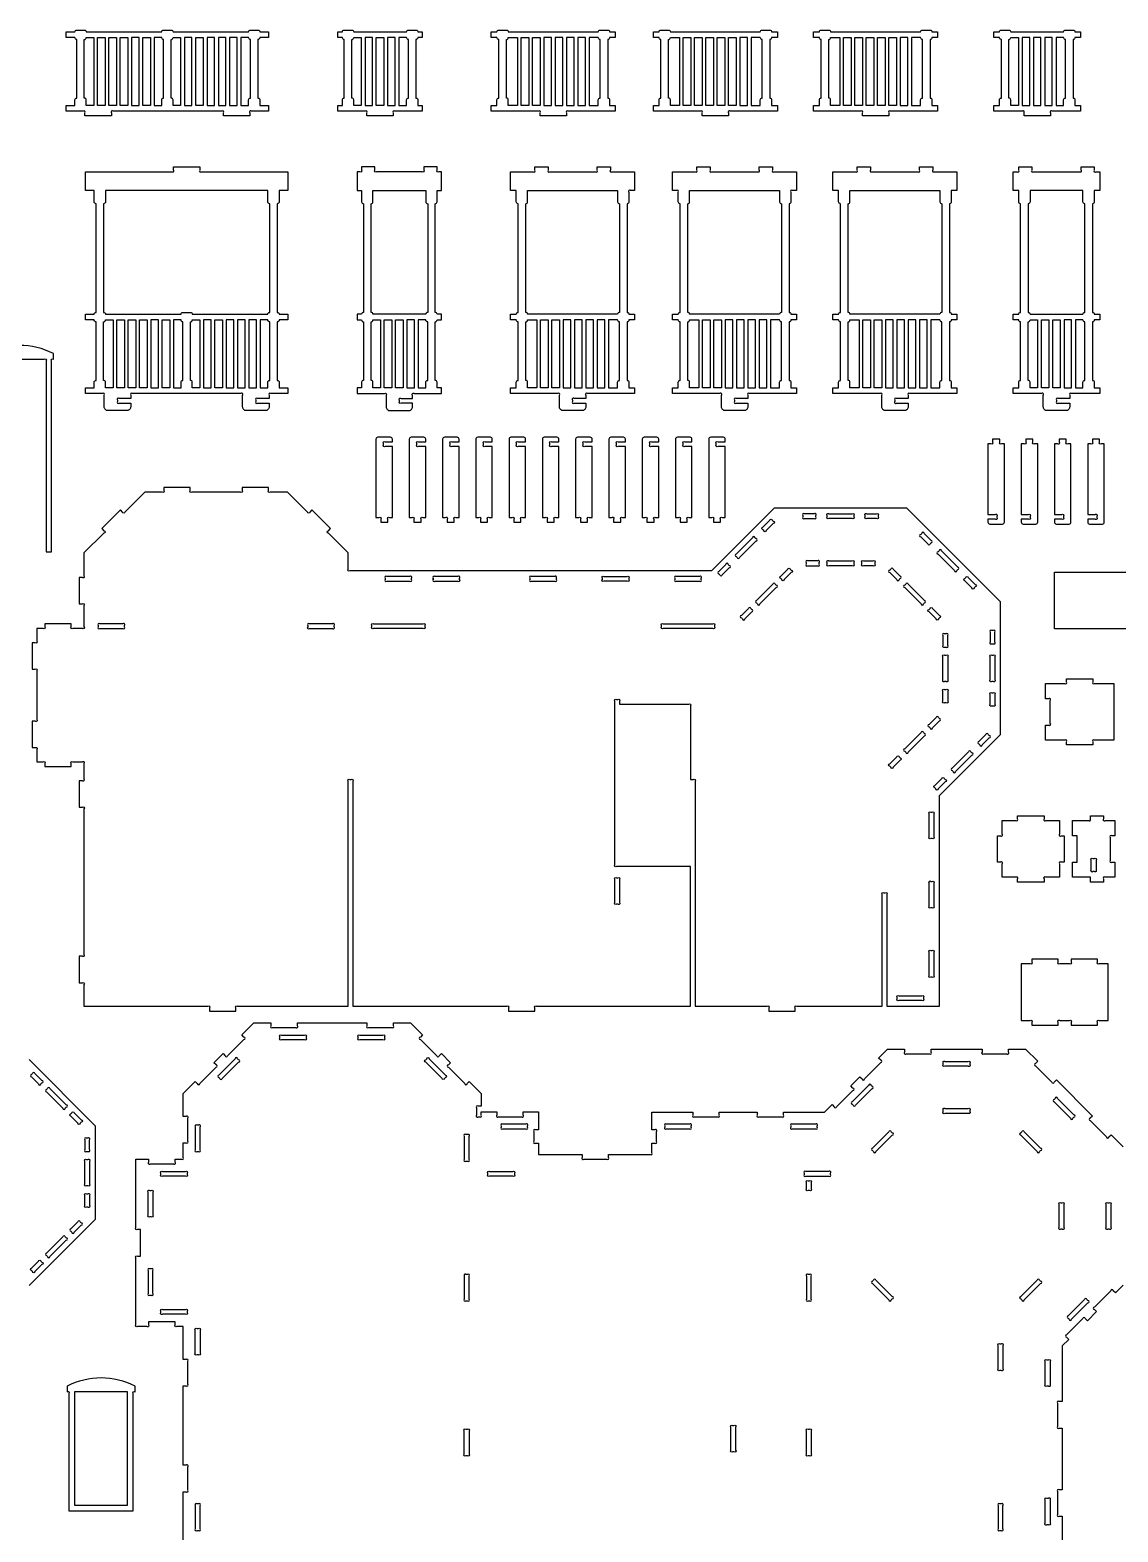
# Model space of a CAD drawing. Extents: x 40 to 213, y -58 to 93.
# Drawn here: x 86.4 to 144.1, y 13.8 to 93.3 of the extents above; entities that cross this region are included whole.
import ezdxf

# ---------------------------------------------------------------- set-up
doc = ezdxf.new("R2010")
doc.units = 0
doc.header["$MEASUREMENT"] = 0
doc.layers.get('0').update_dxf_attribs({"linetype": 'CONTINUOUS'})

msp = doc.modelspace()

# ---------------------------------------------------------------- linework, layer by layer
for points in [[(96.69, 88.776), (96.69, 88.938, 1), (96.602, 89.026), (93.724, 89.026), (90.847, 89.026, 1), (90.758, 88.938), (90.758, 88.776), (89.358, 88.776), (89.358, 88.938, 1), (89.27, 89.026), (88.358, 89.026), (88.358, 89.326), (88.824, 89.326), (88.824, 89.626, -0.414214), (88.924, 89.726), (88.924, 92.826, -0.414214), (88.824, 92.926), (88.358, 92.926), (88.358, 93.226), (88.824, 93.226, -0.414214), (88.924, 93.326), (89.324, 93.326, -0.414214), (89.424, 93.226), (93.424, 93.226, -0.414214), (93.524, 93.326), (93.924, 93.326, -0.414214), (94.024, 93.226), (98.024, 93.226, -0.414214), (98.124, 93.326), (98.524, 93.326, -0.414214), (98.624, 93.226), (99.09, 93.226), (99.09, 92.926), (98.624, 92.926, -0.414214), (98.524, 92.826), (98.524, 89.726, -0.414214), (98.624, 89.626), (98.624, 89.326), (99.09, 89.326), (99.09, 89.026), (98.179, 89.026, 1), (98.09, 88.938), (98.09, 88.776)], [(104.294, 88.776), (104.294, 88.938, 1), (104.205, 89.026), (102.763, 89.026), (102.763, 89.326), (102.994, 89.326), (102.994, 89.626, -0.414214), (103.094, 89.726), (103.094, 92.826, -0.414214), (102.994, 92.926), (102.763, 92.926), (102.763, 93.226), (102.994, 93.226, -0.414214), (103.094, 93.326), (103.494, 93.326, -0.414214), (103.594, 93.226), (106.394, 93.226, -0.414214), (106.494, 93.326), (106.894, 93.326, -0.414214), (106.994, 93.226), (107.224, 93.226), (107.224, 92.926), (106.994, 92.926, -0.414214), (106.894, 92.826), (106.894, 89.726, -0.414214), (106.994, 89.626), (106.994, 89.326), (107.224, 89.326), (107.224, 89.026), (105.782, 89.026, 1), (105.694, 88.938), (105.694, 88.776)], [(113.47, 88.776), (113.47, 88.938, 1), (113.381, 89.026), (110.885, 89.026), (110.885, 89.326), (111.186, 89.326), (111.186, 89.626, -0.414214), (111.286, 89.726), (111.286, 92.826, -0.414214), (111.186, 92.926), (110.885, 92.926), (110.885, 93.226), (111.186, 93.226, -0.414214), (111.286, 93.326), (111.686, 93.326, -0.414214), (111.786, 93.226), (116.553, 93.226, -0.414214), (116.653, 93.326), (117.053, 93.326, -0.414214), (117.153, 93.226), (117.454, 93.226), (117.454, 92.926), (117.153, 92.926, -0.414214), (117.053, 92.826), (117.053, 89.726, -0.414214), (117.153, 89.626), (117.153, 89.326), (117.454, 89.326), (117.454, 89.026), (114.958, 89.026, 1), (114.87, 88.938), (114.87, 88.776)], [(122.053, 88.776), (122.053, 88.938, 1), (121.965, 89.026), (119.469, 89.026), (119.469, 89.326), (119.77, 89.326), (119.77, 89.626, -0.414214), (119.87, 89.726), (119.87, 92.826, -0.414214), (119.77, 92.926), (119.469, 92.926), (119.469, 93.226), (119.77, 93.226, -0.414214), (119.87, 93.326), (120.27, 93.326, -0.414214), (120.37, 93.226), (125.137, 93.226, -0.414214), (125.237, 93.326), (125.637, 93.326, -0.414214), (125.737, 93.226), (126.038, 93.226), (126.038, 92.926), (125.737, 92.926, -0.414214), (125.637, 92.826), (125.637, 89.726, -0.414214), (125.737, 89.626), (125.737, 89.326), (126.038, 89.326), (126.038, 89.026), (123.542, 89.026, 1), (123.453, 88.938), (123.453, 88.776)], [(130.547, 88.776), (130.547, 88.938, 1), (130.458, 89.026), (127.962, 89.026), (127.962, 89.326), (128.263, 89.326), (128.263, 89.626, -0.414214), (128.363, 89.726), (128.363, 92.826, -0.414214), (128.263, 92.926), (127.962, 92.926), (127.962, 93.226), (128.263, 93.226, -0.414214), (128.363, 93.326), (128.763, 93.326, -0.414214), (128.863, 93.226), (133.631, 93.226, -0.414214), (133.731, 93.326), (134.131, 93.326, -0.414214), (134.231, 93.226), (134.531, 93.226), (134.531, 92.926), (134.231, 92.926, -0.414214), (134.131, 92.826), (134.131, 89.726, -0.414214), (134.231, 89.626), (134.231, 89.326), (134.531, 89.326), (134.531, 89.026), (132.035, 89.026, 1), (131.947, 88.938), (131.947, 88.776)], [(139.106, 88.776), (139.106, 88.938, 1), (139.018, 89.026), (137.505, 89.026), (137.505, 89.326), (137.806, 89.326), (137.806, 89.626, -0.414214), (137.906, 89.726), (137.906, 92.826, -0.414214), (137.806, 92.926), (137.505, 92.926), (137.505, 93.226), (137.806, 93.226, -0.414214), (137.906, 93.326), (138.306, 93.326, -0.414214), (138.406, 93.226), (141.206, 93.226, -0.414214), (141.306, 93.326), (141.706, 93.326, -0.414214), (141.806, 93.226), (142.107, 93.226), (142.107, 92.926), (141.806, 92.926, -0.414214), (141.706, 92.826), (141.706, 89.726, -0.414214), (141.806, 89.626), (141.806, 89.326), (142.107, 89.326), (142.107, 89.026), (140.595, 89.026, 1), (140.506, 88.938), (140.506, 88.776)], [(89.424, 89.326), (89.424, 89.626, 0.414214), (89.324, 89.726), (89.324, 92.826, 0.414214), (89.424, 92.926), (89.824, 92.926), (89.824, 89.326)], [(93.524, 89.726), (93.524, 92.826, -0.414214), (93.424, 92.926), (93.024, 92.926), (93.024, 89.326), (93.424, 89.326), (93.424, 89.626, -0.414214)], [(93.924, 89.726), (93.924, 92.826, 0.414214), (94.024, 92.926), (94.424, 92.926), (94.424, 89.326), (94.024, 89.326), (94.024, 89.626, 0.414214)], [(98.024, 89.326), (98.024, 89.626, -0.414214), (98.124, 89.726), (98.124, 92.826, -0.414214), (98.024, 92.926), (97.624, 92.926), (97.624, 89.326)], [(103.494, 89.726), (103.494, 92.826, 0.414214), (103.594, 92.926), (103.994, 92.926), (103.994, 89.326), (103.594, 89.326), (103.594, 89.626, 0.414214)], [(106.494, 89.726), (106.494, 92.826, -0.414214), (106.394, 92.926), (105.994, 92.926), (105.994, 89.326), (106.394, 89.326), (106.394, 89.626, -0.414214)], [(112.27, 89.326), (111.786, 89.326), (111.786, 89.626, 0.414214), (111.686, 89.726), (111.686, 92.826, 0.414214), (111.786, 92.926), (112.27, 92.926)], [(116.07, 89.326), (116.553, 89.326), (116.553, 89.626, -0.414214), (116.653, 89.726), (116.653, 92.826, -0.414214), (116.553, 92.926), (116.07, 92.926)], [(120.853, 89.326), (120.37, 89.326), (120.37, 89.626, 0.414214), (120.27, 89.726), (120.27, 92.826, 0.414214), (120.37, 92.926), (120.853, 92.926)], [(124.653, 89.326), (125.137, 89.326), (125.137, 89.626, -0.414214), (125.237, 89.726), (125.237, 92.826, -0.414214), (125.137, 92.926), (124.653, 92.926)], [(129.347, 89.326), (128.863, 89.326), (128.863, 89.626, 0.414214), (128.763, 89.726), (128.763, 92.826, 0.414214), (128.863, 92.926), (129.347, 92.926)], [(133.147, 89.326), (133.631, 89.326), (133.631, 89.626, -0.414214), (133.731, 89.726), (133.731, 92.826, -0.414214), (133.631, 92.926), (133.147, 92.926)], [(138.306, 89.726), (138.306, 92.826, 0.414214), (138.406, 92.926), (138.806, 92.926), (138.806, 89.326), (138.406, 89.326), (138.406, 89.626, 0.414214)], [(141.306, 89.726), (141.306, 92.826, -0.414214), (141.206, 92.926), (140.806, 92.926), (140.806, 89.326), (141.206, 89.326), (141.206, 89.626, -0.414214)], [(90.38, 73.377), (90.38, 73.989, 1), (90.292, 74.077), (89.38, 74.077), (89.38, 74.377), (89.846, 74.377), (89.846, 74.677, -0.414214), (89.946, 74.777), (89.946, 77.877, -0.414214), (89.846, 77.977), (89.38, 77.977), (89.38, 78.277), (89.846, 78.277, -0.414214), (89.946, 78.377), (89.946, 84.127, -0.414214), (89.846, 84.227), (89.846, 84.827), (89.38, 84.827), (89.38, 85.827), (93.958, 85.827, 1), (94.046, 85.915), (94.046, 86.077), (95.446, 86.077), (95.446, 85.915, 1), (95.534, 85.827), (100.112, 85.827), (100.112, 84.827), (99.646, 84.827), (99.646, 84.227, -0.414214), (99.546, 84.127), (99.546, 78.377, -0.414214), (99.646, 78.277), (100.112, 78.277), (100.112, 77.977), (99.646, 77.977, -0.414214), (99.546, 77.877), (99.546, 74.777, -0.414214), (99.646, 74.677), (99.646, 74.377), (100.112, 74.377), (100.112, 74.077), (99.2, 74.077, 1), (99.112, 73.989), (99.112, 73.827), (98.5, 73.827, 1), (98.412, 73.739), (98.412, 73.665, 1), (98.5, 73.577), (99.112, 73.577), (99.112, 73.377, -0.414214), (98.912, 73.177), (97.912, 73.177, -0.414214), (97.712, 73.377), (97.712, 73.989, 1), (97.624, 74.077), (94.746, 74.077), (91.868, 74.077, 1), (91.78, 73.989), (91.78, 73.827), (91.168, 73.827, 1), (91.08, 73.739), (91.08, 73.665, 1), (91.168, 73.577), (91.78, 73.577), (91.78, 73.377, -0.414214), (91.58, 73.177), (90.58, 73.177, -0.414214)], [(103.785, 74.077), (105.227, 74.077, -1), (105.316, 73.988), (105.315, 73.952), (105.315, 73.377, 0.414214), (105.515, 73.177), (106.515, 73.177, 0.414214), (106.715, 73.377), (106.715, 73.577), (106.104, 73.577, -1), (106.015, 73.665), (106.015, 73.739, -1), (106.104, 73.827), (106.715, 73.827), (106.715, 73.989, -1), (106.804, 74.077), (108.246, 74.077), (108.246, 74.377), (108.015, 74.377), (108.015, 74.677, 0.414214), (107.915, 74.777), (107.915, 77.877, 0.414214), (108.015, 77.977), (108.246, 77.977), (108.246, 78.277), (108.015, 78.277, 0.414214), (107.915, 78.377), (107.915, 84.127, 0.414214), (108.015, 84.227), (108.015, 84.827), (108.246, 84.827), (108.246, 85.827), (108.104, 85.827, -1), (108.015, 85.915), (108.015, 86.077), (107.315, 86.077), (107.315, 85.915, -1), (107.227, 85.827), (104.804, 85.827, -1), (104.715, 85.915), (104.715, 86.077), (104.015, 86.077), (104.015, 85.915, -1), (103.927, 85.827), (103.785, 85.827), (103.785, 84.827), (104.015, 84.827), (104.015, 84.227, 0.414214), (104.115, 84.127), (104.115, 78.377, 0.414214), (104.015, 78.277), (103.785, 78.277), (103.785, 77.977), (104.015, 77.977, 0.414214), (104.115, 77.877), (104.115, 74.777, 0.414214), (104.015, 74.677), (104.015, 74.377), (103.785, 74.377)], [(112.208, 78.277, -0.414214), (112.308, 78.377), (112.308, 84.127, -0.414214), (112.208, 84.227), (112.208, 84.827), (111.907, 84.827), (111.907, 85.827), (113.103, 85.827, 1), (113.191, 85.915), (113.191, 86.077), (113.891, 86.077), (113.891, 85.915, 1), (113.98, 85.827), (116.403, 85.827, 1), (116.491, 85.915), (116.491, 86.077), (117.191, 86.077), (117.191, 85.915, 1), (117.28, 85.827), (118.476, 85.827), (118.476, 84.827), (118.263, 84.827, 1), (118.175, 84.739), (118.175, 84.227, -0.414214), (118.075, 84.127), (118.075, 78.377, -0.414214), (118.175, 78.277), (118.476, 78.277), (118.476, 77.977), (118.175, 77.977, -0.414214), (118.075, 77.877), (118.075, 74.777, -0.414214), (118.175, 74.677), (118.175, 74.377), (118.476, 74.377), (118.476, 74.077), (115.98, 74.077, 1), (115.891, 73.989), (115.891, 73.827), (115.28, 73.827, 1), (115.191, 73.739), (115.191, 73.665, 1), (115.28, 73.577), (115.891, 73.577), (115.891, 73.377, -0.414214), (115.691, 73.177), (114.691, 73.177, -0.414214), (114.491, 73.377), (114.491, 73.989, 1), (114.403, 74.077), (111.907, 74.077), (111.907, 74.377), (112.208, 74.377), (112.208, 74.677, -0.414214), (112.308, 74.777), (112.308, 77.877, -0.414214), (112.208, 77.977), (111.907, 77.977), (111.907, 78.277)], [(120.791, 78.277, -0.414214), (120.891, 78.377), (120.891, 84.127, -0.414214), (120.791, 84.227), (120.791, 84.739, 1), (120.703, 84.827), (120.491, 84.827), (120.491, 85.827), (121.687, 85.827, 1), (121.775, 85.915), (121.775, 86.077), (122.475, 86.077), (122.475, 85.915, 1), (122.563, 85.827), (124.987, 85.827, 1), (125.075, 85.915), (125.075, 86.077), (125.775, 86.077), (125.775, 85.915, 1), (125.863, 85.827), (127.06, 85.827), (127.06, 84.827), (126.847, 84.827, 1), (126.759, 84.739), (126.759, 84.227, -0.414214), (126.659, 84.127), (126.659, 78.377, -0.414214), (126.759, 78.277), (127.06, 78.277), (127.06, 77.977), (126.759, 77.977, -0.414214), (126.659, 77.877), (126.659, 74.777, -0.414214), (126.759, 74.677), (126.759, 74.377), (127.06, 74.377), (127.06, 74.077), (124.563, 74.077, 1), (124.475, 73.989), (124.475, 73.827), (123.863, 73.827, 1), (123.775, 73.739), (123.775, 73.665, 1), (123.863, 73.577), (124.475, 73.577), (124.475, 73.377, -0.414214), (124.275, 73.177), (123.275, 73.177, -0.414214), (123.075, 73.377), (123.075, 73.989, 1), (122.987, 74.077), (120.491, 74.077), (120.491, 74.377), (120.791, 74.377), (120.791, 74.677, -0.414214), (120.891, 74.777), (120.891, 77.877, -0.414214), (120.791, 77.977), (120.491, 77.977), (120.491, 78.277)], [(129.285, 78.277, -0.414214), (129.385, 78.377), (129.385, 84.127, -0.414214), (129.285, 84.227), (129.285, 84.827), (128.984, 84.827), (128.984, 85.827), (130.18, 85.827, 1), (130.269, 85.915), (130.269, 86.077), (130.969, 86.077), (130.969, 85.915, 1), (131.057, 85.827), (133.48, 85.827, 1), (133.569, 85.915), (133.569, 86.077), (134.269, 86.077), (134.269, 85.915, 1), (134.357, 85.827), (135.553, 85.827), (135.553, 84.827), (135.252, 84.827), (135.252, 84.227, -0.414214), (135.152, 84.127), (135.152, 78.377, -0.414214), (135.252, 78.277), (135.553, 78.277), (135.553, 77.977), (135.252, 77.977, -0.414214), (135.152, 77.877), (135.152, 74.777, -0.414214), (135.252, 74.677), (135.252, 74.377), (135.553, 74.377), (135.553, 74.077), (133.057, 74.077, 1), (132.969, 73.989), (132.969, 73.827), (132.357, 73.827, 1), (132.269, 73.739), (132.269, 73.665, 1), (132.357, 73.577), (132.969, 73.577), (132.969, 73.377, -0.414214), (132.769, 73.177), (131.769, 73.177, -0.414214), (131.569, 73.377), (131.569, 73.989, 1), (131.48, 74.077), (128.984, 74.077), (128.984, 74.377), (129.285, 74.377), (129.285, 74.677, -0.414214), (129.385, 74.777), (129.385, 77.877, -0.414214), (129.285, 77.977), (128.984, 77.977), (128.984, 78.277)], [(138.527, 74.377), (138.828, 74.377), (138.828, 74.677, -0.414214), (138.928, 74.777), (138.928, 77.877, -0.414214), (138.828, 77.977), (138.527, 77.977), (138.527, 78.277), (138.828, 78.277, -0.414214), (138.928, 78.377), (138.928, 84.127, -0.414214), (138.828, 84.227), (138.828, 84.827), (138.527, 84.827), (138.527, 85.827), (138.74, 85.827, 1), (138.828, 85.915), (138.828, 86.077), (139.528, 86.077), (139.528, 85.915, 1), (139.616, 85.827), (142.04, 85.827, 1), (142.128, 85.915), (142.128, 86.077), (142.828, 86.077), (142.828, 85.915, 1), (142.916, 85.827), (143.129, 85.827), (143.129, 84.827), (142.828, 84.827), (142.828, 84.227, -0.414214), (142.728, 84.127), (142.728, 78.377, -0.414214), (142.828, 78.277), (143.129, 78.277), (143.129, 77.977), (142.828, 77.977, -0.414214), (142.728, 77.877), (142.728, 74.777, -0.414214), (142.828, 74.677), (142.828, 74.377), (143.129, 74.377), (143.129, 74.077), (141.616, 74.077, 1), (141.528, 73.989), (141.528, 73.827), (140.916, 73.827, 1), (140.828, 73.739), (140.828, 73.665, 1), (140.916, 73.577), (141.528, 73.577), (141.528, 73.377, -0.414214), (141.328, 73.177), (140.328, 73.177, -0.414214), (140.128, 73.377), (140.128, 73.989, 1), (140.04, 74.077), (138.527, 74.077)], [(99.146, 78.377), (99.146, 84.127, -0.414214), (99.046, 84.227), (99.046, 84.827), (90.446, 84.827), (90.446, 84.227, -0.414214), (90.346, 84.127), (90.346, 78.377, -0.414214), (90.446, 78.277), (94.446, 78.277, -0.414214), (94.546, 78.377), (94.946, 78.377, -0.414214), (95.046, 78.277), (99.046, 78.277, -0.414214)], [(107.415, 78.277), (104.615, 78.277, 0.414214), (104.515, 78.377), (104.515, 84.127, 0.414214), (104.615, 84.227), (104.615, 84.827), (107.415, 84.827), (107.415, 84.227, 0.414214), (107.515, 84.127), (107.515, 78.377, 0.414214)], [(117.575, 78.277), (112.808, 78.277, 0.414214), (112.708, 78.377), (112.708, 84.127, 0.414214), (112.808, 84.227), (112.808, 84.827), (117.575, 84.827), (117.575, 84.227, 0.414214), (117.675, 84.127), (117.675, 78.377, 0.414214)], [(126.159, 78.277), (121.391, 78.277, 0.414214), (121.291, 78.377), (121.291, 84.127, 0.414214), (121.391, 84.227), (121.391, 84.827), (126.159, 84.827), (126.159, 84.227, 0.414214), (126.259, 84.127), (126.259, 78.377, 0.414214)], [(134.652, 78.277), (129.885, 78.277, 0.414214), (129.785, 78.377), (129.785, 84.127, 0.414214), (129.885, 84.227), (129.885, 84.827), (134.652, 84.827), (134.652, 84.227, 0.414214), (134.752, 84.127), (134.752, 78.377, 0.414214)], [(142.228, 78.277, -0.414214), (142.328, 78.377), (142.328, 84.127, -0.414214), (142.228, 84.227), (142.228, 84.827), (139.428, 84.827), (139.428, 84.227, -0.414214), (139.328, 84.127), (139.328, 78.377, -0.414214), (139.428, 78.277)], [(90.446, 74.377), (90.446, 74.677, 0.414214), (90.346, 74.777), (90.346, 77.877, 0.414214), (90.446, 77.977), (90.846, 77.977), (90.846, 74.377)], [(94.546, 74.777), (94.546, 77.877, -0.414214), (94.446, 77.977), (94.046, 77.977), (94.046, 74.377), (94.446, 74.377), (94.446, 74.677, -0.414214)], [(94.946, 74.777), (94.946, 77.877, 0.414214), (95.046, 77.977), (95.446, 77.977), (95.446, 74.377), (95.046, 74.377), (95.046, 74.677, 0.414214)], [(99.046, 74.377), (99.046, 74.677, -0.414214), (99.146, 74.777), (99.146, 77.877, -0.414214), (99.046, 77.977), (98.646, 77.977), (98.646, 74.377)], [(104.515, 74.777), (104.515, 77.877, 0.414214), (104.615, 77.977), (105.015, 77.977), (105.015, 74.377), (104.615, 74.377), (104.615, 74.677, 0.414214)], [(107.515, 74.777), (107.515, 77.877, -0.414214), (107.415, 77.977), (107.015, 77.977), (107.015, 74.377), (107.415, 74.377), (107.415, 74.677, -0.414214)], [(113.291, 74.377), (112.808, 74.377), (112.808, 74.677, 0.414214), (112.708, 74.777), (112.708, 77.877, 0.414214), (112.808, 77.977), (113.291, 77.977)], [(117.091, 74.377), (117.575, 74.377), (117.575, 74.677, -0.414214), (117.675, 74.777), (117.675, 77.877, -0.414214), (117.575, 77.977), (117.091, 77.977)], [(121.875, 74.377), (121.391, 74.377), (121.391, 74.677, 0.414214), (121.291, 74.777), (121.291, 77.877, 0.414214), (121.391, 77.977), (121.875, 77.977)], [(125.675, 74.377), (126.159, 74.377), (126.159, 74.677, -0.414214), (126.259, 74.777), (126.259, 77.877, -0.414214), (126.159, 77.977), (125.675, 77.977)], [(130.369, 74.377), (129.885, 74.377), (129.885, 74.677, 0.414214), (129.785, 74.777), (129.785, 77.877, 0.414214), (129.885, 77.977), (130.369, 77.977)], [(134.169, 74.377), (134.652, 74.377), (134.652, 74.677, -0.414214), (134.752, 74.777), (134.752, 77.877, -0.414214), (134.652, 77.977), (134.169, 77.977)], [(139.328, 74.777), (139.328, 77.877, 0.414214), (139.428, 77.977), (139.828, 77.977), (139.828, 74.377), (139.428, 74.377), (139.428, 74.677, 0.414214)], [(142.328, 74.777), (142.328, 77.877, -0.414214), (142.228, 77.977), (141.828, 77.977), (141.828, 74.377), (142.228, 74.377), (142.228, 74.677, -0.414214)], [(84.494, 65.696), (84.494, 75.808, -1), (84.582, 75.896), (87.205, 75.896, -1), (87.294, 75.808), (87.294, 65.696), (87.594, 65.696), (87.594, 75.808, -1), (87.682, 75.896), (87.694, 75.896), (87.694, 76.196, 0.238913), (84.094, 76.196), (84.094, 75.896), (84.105, 75.896, -1), (84.194, 75.808), (84.194, 65.696)], [(105.399, 67.271), (105.399, 67.432, -1), (105.487, 67.521), (105.649, 67.521), (105.649, 71.271), (105.264, 71.271, -1), (105.175, 71.359), (105.175, 71.432, -1), (105.264, 71.521), (105.649, 71.521), (105.649, 71.671, 0.414214), (105.549, 71.771), (104.875, 71.771, 0.414214), (104.775, 71.671), (104.775, 67.521), (104.937, 67.521, -1), (105.025, 67.432), (105.025, 67.271)], [(107.162, 67.271), (107.162, 67.432, -1), (107.25, 67.521), (107.412, 67.521), (107.412, 71.271), (107.027, 71.271, -1), (106.938, 71.359), (106.938, 71.432, -1), (107.027, 71.521), (107.412, 71.521), (107.412, 71.671, 0.414214), (107.312, 71.771), (106.638, 71.771, 0.414214), (106.538, 71.671), (106.538, 67.521), (106.7, 67.521, -1), (106.788, 67.432), (106.788, 67.271)], [(108.925, 67.271), (108.925, 67.432, -1), (109.013, 67.521), (109.175, 67.521), (109.175, 71.271), (108.79, 71.271, -1), (108.702, 71.359), (108.702, 71.432, -1), (108.79, 71.521), (109.175, 71.521), (109.175, 71.671, 0.414214), (109.075, 71.771), (108.402, 71.771, 0.414214), (108.302, 71.671), (108.302, 67.521), (108.463, 67.521, -1), (108.552, 67.432), (108.552, 67.271)], [(110.688, 67.271), (110.688, 67.432, -1), (110.776, 67.521), (110.938, 67.521), (110.938, 71.271), (110.553, 71.271, -1), (110.465, 71.359), (110.465, 71.432, -1), (110.553, 71.521), (110.938, 71.521), (110.938, 71.671, 0.414214), (110.838, 71.771), (110.165, 71.771, 0.414214), (110.065, 71.671), (110.065, 67.521), (110.226, 67.521, -1), (110.315, 67.432), (110.315, 67.271)], [(112.451, 67.271), (112.451, 67.432, -1), (112.54, 67.521), (112.701, 67.521), (112.701, 71.271), (112.316, 71.271, -1), (112.228, 71.359), (112.228, 71.432, -1), (112.316, 71.521), (112.701, 71.521), (112.701, 71.671, 0.414214), (112.601, 71.771), (111.928, 71.771, 0.414214), (111.828, 71.671), (111.828, 67.521), (111.989, 67.521, -1), (112.078, 67.432), (112.078, 67.271)], [(114.214, 67.271), (114.214, 67.432, -1), (114.303, 67.521), (114.464, 67.521), (114.464, 71.271), (114.079, 71.271, -1), (113.991, 71.359), (113.991, 71.432, -1), (114.079, 71.521), (114.464, 71.521), (114.464, 71.671, 0.414214), (114.364, 71.771), (113.691, 71.771, 0.414214), (113.591, 71.671), (113.591, 67.521), (113.752, 67.521, -1), (113.841, 67.432), (113.841, 67.271)], [(115.977, 67.271), (115.977, 67.432, -1), (116.066, 67.521), (116.227, 67.521), (116.227, 71.271), (115.842, 71.271, -1), (115.754, 71.359), (115.754, 71.432, -1), (115.842, 71.521), (116.227, 71.521), (116.227, 71.671, 0.414214), (116.127, 71.771), (115.454, 71.771, 0.414214), (115.354, 71.671), (115.354, 67.521), (115.516, 67.521, -1), (115.604, 67.432), (115.604, 67.271)], [(117.74, 67.271), (117.74, 67.432, -1), (117.829, 67.521), (117.99, 67.521), (117.99, 71.271), (117.605, 71.271, -1), (117.517, 71.359), (117.517, 71.432, -1), (117.605, 71.521), (117.99, 71.521), (117.99, 71.671, 0.414214), (117.89, 71.771), (117.217, 71.771, 0.414214), (117.117, 71.671), (117.117, 67.521), (117.279, 67.521, -1), (117.367, 67.432), (117.367, 67.271)], [(119.504, 67.271), (119.504, 67.432, -1), (119.592, 67.521), (119.754, 67.521), (119.754, 71.271), (119.368, 71.271, -1), (119.28, 71.359), (119.28, 71.432, -1), (119.368, 71.521), (119.754, 71.521), (119.754, 71.671, 0.414214), (119.654, 71.771), (118.98, 71.771, 0.414214), (118.88, 71.671), (118.88, 67.521), (119.042, 67.521, -1), (119.13, 67.432), (119.13, 67.271)], [(121.267, 67.271), (121.267, 67.432, -1), (121.355, 67.521), (121.517, 67.521), (121.517, 71.271), (121.132, 71.271, -1), (121.043, 71.359), (121.043, 71.432, -1), (121.132, 71.521), (121.517, 71.521), (121.517, 71.671, 0.414214), (121.417, 71.771), (120.743, 71.771, 0.414214), (120.643, 71.671), (120.643, 67.521), (120.805, 67.521, -1), (120.893, 67.432), (120.893, 67.271)], [(123.03, 67.271), (123.03, 67.432, -1), (123.118, 67.521), (123.28, 67.521), (123.28, 71.271), (122.895, 71.271, -1), (122.806, 71.359), (122.806, 71.432, -1), (122.895, 71.521), (123.28, 71.521), (123.28, 71.671, 0.414214), (123.18, 71.771), (122.506, 71.771, 0.414214), (122.406, 71.671), (122.406, 67.521), (122.568, 67.521, -1), (122.656, 67.432), (122.656, 67.271)], [(137.445, 71.673), (137.445, 71.511, -1), (137.356, 71.423), (137.195, 71.423), (137.195, 67.673), (137.58, 67.673, -1), (137.668, 67.584), (137.668, 67.511, -1), (137.58, 67.423), (137.195, 67.423), (137.195, 67.273, 0.414214), (137.295, 67.173), (137.968, 67.173, 0.414214), (138.068, 67.273), (138.068, 71.423), (137.907, 71.423, -1), (137.818, 71.511), (137.818, 71.673)], [(139.208, 71.673), (139.208, 71.511, -1), (139.119, 71.423), (138.958, 71.423), (138.958, 67.673), (139.343, 67.673, -1), (139.431, 67.584), (139.431, 67.511, -1), (139.343, 67.423), (138.958, 67.423), (138.958, 67.273, 0.414214), (139.058, 67.173), (139.731, 67.173, 0.414214), (139.831, 67.273), (139.831, 71.423), (139.67, 71.423, -1), (139.581, 71.511), (139.581, 71.673)], [(140.971, 71.673), (140.971, 71.511, -1), (140.883, 71.423), (140.721, 71.423), (140.721, 67.673), (141.106, 67.673, -1), (141.194, 67.584), (141.194, 67.511, -1), (141.106, 67.423), (140.721, 67.423), (140.721, 67.273, 0.414214), (140.821, 67.173), (141.494, 67.173, 0.414214), (141.594, 67.273), (141.594, 71.423), (141.433, 71.423, -1), (141.344, 71.511), (141.344, 71.673)], [(142.734, 71.673), (142.734, 71.511, -1), (142.646, 71.423), (142.484, 71.423), (142.484, 67.673), (142.869, 67.673, -1), (142.957, 67.584), (142.957, 67.511, -1), (142.869, 67.423), (142.484, 67.423), (142.484, 67.273, 0.414214), (142.584, 67.173), (143.257, 67.173, 0.414214), (143.357, 67.273), (143.357, 71.423), (143.196, 71.423, -1), (143.107, 71.511), (143.107, 71.673)], [(137.863, 56.026), (137.863, 63.051), (132.895, 68.018), (125.871, 68.018), (122.544, 64.691), (103.396, 64.691, -1), (103.307, 64.78), (103.307, 65.641), (102.254, 66.694, -1), (102.254, 66.82), (102.368, 66.934), (101.378, 67.924), (101.264, 67.81, -1), (101.139, 67.81), (100.085, 68.863), (99.174, 68.863, -1), (99.085, 68.951), (99.085, 69.113), (97.685, 69.113), (97.685, 68.951, -1), (97.597, 68.863), (95.017, 68.863, -1), (94.929, 68.951), (94.929, 69.113), (93.529, 69.113), (93.529, 68.951, -1), (93.44, 68.863), (92.529, 68.863), (91.476, 67.81, -1), (91.35, 67.81), (91.236, 67.924), (90.246, 66.934), (90.36, 66.82, -1), (90.36, 66.694), (89.307, 65.641), (89.307, 64.43, -1), (89.219, 64.341), (89.057, 64.341), (89.057, 62.941), (89.219, 62.941, -1), (89.307, 62.853), (89.307, 61.73, -1), (89.219, 61.641), (88.721, 61.641, -1), (88.632, 61.73), (88.632, 61.891), (87.232, 61.891), (87.232, 61.73, -1), (87.144, 61.641), (86.807, 61.641), (86.807, 60.98, -1), (86.719, 60.891), (86.557, 60.891), (86.557, 59.491), (86.719, 59.491, -1), (86.807, 59.403), (86.807, 56.823, -1), (86.719, 56.735), (86.557, 56.735), (86.557, 55.335), (86.719, 55.335, -1), (86.807, 55.246), (86.807, 54.585), (87.144, 54.585, -1), (87.232, 54.496), (87.232, 54.335), (88.632, 54.335), (88.632, 54.496, -1), (88.721, 54.585), (89.219, 54.585, -1), (89.307, 54.496), (89.307, 53.673, -1), (89.219, 53.585), (89.057, 53.585), (89.057, 52.185), (89.219, 52.185, -1), (89.307, 52.096), (89.307, 44.38, -1), (89.219, 44.291), (89.057, 44.291), (89.057, 42.891), (89.219, 42.891, -1), (89.307, 42.803), (89.307, 41.641), (95.869, 41.641, -1), (95.957, 41.553), (95.957, 41.391), (97.357, 41.391), (97.357, 41.553, -1), (97.446, 41.641), (103.307, 41.641), (103.307, 53.553, -1), (103.396, 53.641), (103.469, 53.641, -1), (103.557, 53.553), (103.557, 41.641), (111.706, 41.641, -1), (111.795, 41.553), (111.795, 41.391), (113.195, 41.391), (113.195, 41.553, -1), (113.283, 41.641), (121.432, 41.641), (121.432, 49.041), (117.521, 49.041, -1), (117.432, 49.13), (117.432, 57.803, -1), (117.521, 57.891), (117.594, 57.891, -1), (117.682, 57.803), (117.682, 57.641), (121.344, 57.641, -1), (121.432, 57.553), (121.432, 53.641), (121.594, 53.641, -1), (121.682, 53.553), (121.682, 41.641), (125.495, 41.641, -1), (125.584, 41.553), (125.584, 41.391), (126.984, 41.391), (126.984, 41.553, -1), (127.072, 41.641), (131.585, 41.641), (131.585, 47.553, -1), (131.674, 47.641), (131.747, 47.641, -1), (131.835, 47.553), (131.835, 41.641), (134.635, 41.641), (134.635, 52.799)], [(127.994, 67.718), (127.472, 67.718, 1), (127.383, 67.63), (127.383, 67.557, 1), (127.472, 67.468), (127.994, 67.468, 1), (128.083, 67.557), (128.083, 67.63, 1)], [(130.083, 67.63), (130.083, 67.557, -1), (129.994, 67.468), (128.772, 67.468, -1), (128.683, 67.557), (128.683, 67.63, -1), (128.772, 67.718), (129.994, 67.718, -1)], [(131.383, 67.63), (131.383, 67.557, -1), (131.294, 67.468), (130.772, 67.468, -1), (130.683, 67.557), (130.683, 67.63, -1), (130.772, 67.718), (131.294, 67.718, -1)], [(125.772, 67.37), (125.823, 67.318, -1), (125.823, 67.193), (125.453, 66.823, -1), (125.328, 66.823), (125.277, 66.875, -1), (125.277, 67), (125.646, 67.37, -1)], [(124.727, 66.45), (123.862, 65.586, 1), (123.862, 65.46), (123.914, 65.409, 1), (124.039, 65.409), (124.904, 66.274, 1), (124.904, 66.399), (124.852, 66.45, 1)], [(133.638, 66.497), (134.008, 66.127, 1), (134.133, 66.127), (134.185, 66.179, 1), (134.185, 66.304), (133.815, 66.674, 1), (133.69, 66.674), (133.638, 66.622, 1)], [(128.17, 65.218), (127.647, 65.218, 1), (127.559, 65.13), (127.559, 65.057, 1), (127.647, 64.968), (128.17, 64.968, 1), (128.259, 65.057), (128.259, 65.13, 1)], [(130.083, 65.13), (130.083, 65.057, -1), (129.994, 64.968), (128.772, 64.968, -1), (128.683, 65.057), (128.683, 65.13, -1), (128.772, 65.218), (129.994, 65.218, -1)], [(131.119, 64.968), (130.596, 64.968, -1), (130.508, 65.057), (130.508, 65.13, -1), (130.596, 65.218), (131.119, 65.218, -1), (131.208, 65.13), (131.208, 65.057, -1)], [(134.609, 65.755), (134.558, 65.703, 1), (134.558, 65.578), (135.422, 64.713, 1), (135.548, 64.713), (135.599, 64.765, 1), (135.599, 64.89), (134.734, 65.755, 1)], [(105.346, 64.141), (106.569, 64.141, 1), (106.657, 64.23), (106.657, 64.303, 1), (106.569, 64.391), (105.346, 64.391, 1), (105.257, 64.303), (105.257, 64.23, 1)], [(107.897, 64.141), (109.12, 64.141, 1), (109.208, 64.23), (109.208, 64.303, 1), (109.12, 64.391), (107.897, 64.391, 1), (107.808, 64.303), (107.808, 64.23, 1)], [(113.019, 64.141), (114.242, 64.141, 1), (114.33, 64.23), (114.33, 64.303, 1), (114.242, 64.391), (113.019, 64.391, 1), (112.93, 64.303), (112.93, 64.23, 1)], [(116.855, 64.391), (118.078, 64.391, -1), (118.167, 64.303), (118.167, 64.23, -1), (118.078, 64.141), (116.855, 64.141, -1), (116.767, 64.23), (116.767, 64.303, -1)], [(121.915, 64.391), (120.692, 64.391, 1), (120.603, 64.303), (120.603, 64.23, 1), (120.692, 64.141), (121.915, 64.141, 1), (122.003, 64.23), (122.003, 64.303, 1)], [(123.313, 65.036), (122.943, 64.666, 1), (122.943, 64.541), (122.995, 64.49, 1), (123.12, 64.49), (123.49, 64.859, 1), (123.49, 64.985), (123.438, 65.036, 1)], [(126.771, 64.605), (126.402, 64.236, -1), (126.276, 64.236), (126.225, 64.287, -1), (126.225, 64.412), (126.595, 64.782, -1), (126.72, 64.782), (126.771, 64.73, -1)], [(132.046, 64.782), (131.995, 64.73, 1), (131.995, 64.605), (132.365, 64.236, 1), (132.49, 64.236), (132.541, 64.287, 1), (132.541, 64.412), (132.172, 64.782, 1)], [(125.799, 63.987), (124.935, 63.122, 1), (124.935, 62.997), (124.986, 62.945, 1), (125.111, 62.945), (125.976, 63.81, 1), (125.976, 63.935), (125.925, 63.987, 1)], [(133.831, 63.122), (132.967, 63.987, 1), (132.841, 63.987), (132.79, 63.935, 1), (132.79, 63.81), (133.655, 62.945, 1), (133.78, 62.945), (133.831, 62.997, 1)], [(136.149, 64.34), (136.518, 63.971, -1), (136.518, 63.846), (136.467, 63.794, -1), (136.342, 63.794), (135.972, 64.164, -1), (135.972, 64.289), (136.023, 64.34, -1)], [(124.509, 62.697), (124.139, 62.327, 1), (124.139, 62.202), (124.191, 62.15, 1), (124.316, 62.15), (124.686, 62.52, 1), (124.686, 62.645), (124.634, 62.697, 1)], [(134.257, 62.697), (134.627, 62.327, -1), (134.627, 62.202), (134.575, 62.15, -1), (134.45, 62.15), (134.08, 62.52, -1), (134.08, 62.645), (134.132, 62.697, -1)], [(90.146, 61.641), (91.369, 61.641, 1), (91.457, 61.73), (91.457, 61.803, 1), (91.369, 61.891), (90.146, 61.891, 1), (90.057, 61.803), (90.057, 61.73, 1)], [(101.246, 61.641), (102.469, 61.641, 1), (102.557, 61.73), (102.557, 61.803, 1), (102.469, 61.891), (101.246, 61.891, 1), (101.157, 61.803), (101.157, 61.73, 1)], [(104.646, 61.891), (107.269, 61.891, -1), (107.357, 61.803), (107.357, 61.73, -1), (107.269, 61.641), (104.646, 61.641, -1), (104.557, 61.73), (104.557, 61.803, -1)], [(119.992, 61.891), (122.615, 61.891, -1), (122.703, 61.803), (122.703, 61.73, -1), (122.615, 61.641), (119.992, 61.641, -1), (119.903, 61.73), (119.903, 61.803, -1)], [(134.901, 60.663), (134.974, 60.663, 1), (135.063, 60.752), (135.063, 61.274, 1), (134.974, 61.363), (134.901, 61.363, 1), (134.813, 61.274), (134.813, 60.752, 1)], [(137.313, 61.45), (137.313, 60.927, 1), (137.401, 60.839), (137.474, 60.839, 1), (137.563, 60.927), (137.563, 61.45, 1), (137.474, 61.539), (137.401, 61.539, 1)], [(135.063, 60.15), (135.063, 58.927, -1), (134.974, 58.839), (134.901, 58.839, -1), (134.813, 58.927), (134.813, 60.15, -1), (134.901, 60.239), (134.974, 60.239, -1)], [(137.563, 60.15), (137.563, 58.927, -1), (137.474, 58.839), (137.401, 58.839, -1), (137.313, 58.927), (137.313, 60.15, -1), (137.401, 60.239), (137.474, 60.239, -1)], [(143.87, 55.728), (142.848, 55.728, 1), (142.76, 55.639), (142.76, 55.478), (141.36, 55.478), (141.36, 55.639, 1), (141.272, 55.728), (140.25, 55.728), (140.25, 56.528), (140.412, 56.528, 1), (140.5, 56.616), (140.5, 57.839, 1), (140.412, 57.928), (140.25, 57.928), (140.25, 58.728), (141.272, 58.728, 1), (141.36, 58.816), (141.36, 58.978), (142.76, 58.978), (142.76, 58.816, 1), (142.848, 58.728), (143.87, 58.728)], [(134.901, 58.414), (134.974, 58.414, -1), (135.063, 58.325), (135.063, 57.803, -1), (134.974, 57.714), (134.901, 57.714, -1), (134.813, 57.803), (134.813, 58.325, -1)], [(137.563, 58.15), (137.563, 57.627, -1), (137.474, 57.539), (137.401, 57.539, -1), (137.313, 57.627), (137.313, 58.15, -1), (137.401, 58.239), (137.474, 58.239, -1)], [(134.45, 56.927), (134.08, 56.557, 1), (134.08, 56.432), (134.132, 56.38, 1), (134.257, 56.38), (134.627, 56.75, 1), (134.627, 56.875), (134.575, 56.927, 1)], [(132.967, 55.09), (133.831, 55.955, 1), (133.831, 56.08), (133.78, 56.132, 1), (133.655, 56.132), (132.79, 55.267, 1), (132.79, 55.142), (132.841, 55.09, 1)], [(136.894, 55.482), (137.264, 55.852, 1), (137.264, 55.977), (137.212, 56.029, 1), (137.087, 56.029), (136.717, 55.659, 1), (136.717, 55.534), (136.769, 55.482, 1)], [(132.49, 54.842), (132.541, 54.79, -1), (132.541, 54.665), (132.172, 54.295, -1), (132.046, 54.295), (131.995, 54.347, -1), (131.995, 54.472), (132.365, 54.842, -1)], [(136.168, 55.109), (135.303, 54.245, 1), (135.303, 54.119), (135.355, 54.068, 1), (135.48, 54.068), (136.345, 54.933, 1), (136.345, 55.058), (136.293, 55.109, 1)], [(134.879, 53.695), (134.93, 53.644, -1), (134.93, 53.518), (134.561, 53.149, -1), (134.435, 53.149), (134.384, 53.2, -1), (134.384, 53.325), (134.754, 53.695, -1)], [(134.335, 51.835), (134.335, 50.612, -1), (134.247, 50.523), (134.174, 50.523, -1), (134.085, 50.612), (134.085, 51.835, -1), (134.174, 51.923), (134.247, 51.923, -1)], [(141.234, 49.27), (141.073, 49.27, 1), (140.984, 49.182), (140.984, 48.47), (140.254, 48.47, 1), (140.165, 48.382), (140.165, 48.22), (138.765, 48.22), (138.765, 48.382, 1), (138.677, 48.47), (137.947, 48.47), (137.947, 49.182, 1), (137.858, 49.27), (137.697, 49.27), (137.697, 50.67), (137.858, 50.67, 1), (137.947, 50.758), (137.947, 51.47), (138.677, 51.47, 1), (138.765, 51.558), (138.765, 51.72), (140.165, 51.72), (140.165, 51.558, 1), (140.254, 51.47), (140.984, 51.47), (140.984, 50.758, 1), (141.073, 50.67), (141.234, 50.67)], [(143.921, 48.47), (143.41, 48.47, 1), (143.321, 48.382), (143.321, 48.22), (142.621, 48.22), (142.621, 48.382, 1), (142.533, 48.47), (141.671, 48.47), (141.671, 49.27), (141.921, 49.27), (141.921, 50.67), (141.671, 50.67), (141.671, 51.47), (142.533, 51.47, 1), (142.621, 51.558), (142.621, 51.72), (143.321, 51.72), (143.321, 51.558, 1), (143.41, 51.47), (143.921, 51.47), (143.921, 50.67), (143.76, 50.67, 1), (143.671, 50.582), (143.671, 49.358, 1), (143.76, 49.27), (143.921, 49.27)], [(142.671, 48.858), (142.671, 49.382, -1), (142.76, 49.47), (142.833, 49.47, -1), (142.921, 49.382), (142.921, 48.858, -1), (142.833, 48.77), (142.76, 48.77, -1)], [(117.682, 48.353), (117.682, 47.13, -1), (117.594, 47.041), (117.521, 47.041, -1), (117.432, 47.13), (117.432, 48.353, -1), (117.521, 48.441), (117.594, 48.441, -1)], [(134.335, 48.169), (134.335, 46.946, -1), (134.247, 46.857), (134.174, 46.857, -1), (134.085, 46.946), (134.085, 48.169, -1), (134.174, 48.257), (134.247, 48.257, -1)], [(134.085, 43.28), (134.085, 44.503, -1), (134.174, 44.591), (134.247, 44.591, -1), (134.335, 44.503), (134.335, 43.28, -1), (134.247, 43.191), (134.174, 43.191, -1)], [(143.006, 40.645), (143.006, 40.807, -1), (143.094, 40.895), (143.568, 40.895), (143.568, 43.895), (143.094, 43.895, -1), (143.006, 43.983), (143.006, 44.145), (141.606, 44.145), (141.606, 43.983, -1), (141.517, 43.895), (141.006, 43.895, -1), (140.918, 43.983), (140.918, 44.145), (139.518, 44.145), (139.518, 43.983, -1), (139.43, 43.895), (138.956, 43.895), (138.956, 40.895), (139.43, 40.895, -1), (139.518, 40.807), (139.518, 40.645), (140.918, 40.645), (140.918, 40.807, -1), (141.006, 40.895), (141.517, 40.895, -1), (141.606, 40.807), (141.606, 40.645)], [(132.474, 42.191), (133.697, 42.191, -1), (133.785, 42.103), (133.785, 42.03, -1), (133.697, 41.941), (132.474, 41.941, -1), (132.385, 42.03), (132.385, 42.103, -1)], [(99.766, 40.119), (100.989, 40.119, -1), (101.077, 40.031), (101.077, 39.958, -1), (100.989, 39.869), (99.766, 39.869, -1), (99.677, 39.958), (99.677, 40.031, -1)], [(103.922, 40.119), (105.145, 40.119, -1), (105.233, 40.031), (105.233, 39.958, -1), (105.145, 39.869), (103.922, 39.869, -1), (103.833, 39.958), (103.833, 40.031, -1)], [(96.634, 37.826), (97.499, 38.691, 1), (97.499, 38.816), (97.447, 38.867, 1), (97.322, 38.867), (96.457, 38.003, 1), (96.457, 37.878), (96.509, 37.826, 1)], [(107.589, 38.867), (108.454, 38.003, -1), (108.454, 37.878), (108.402, 37.826, -1), (108.277, 37.826), (107.412, 38.691, -1), (107.412, 38.816), (107.464, 38.867, -1)], [(136.231, 38.636), (136.231, 38.563, -1), (136.143, 38.474), (134.92, 38.474, -1), (134.831, 38.563), (134.831, 38.636, -1), (134.92, 38.724), (136.143, 38.724, -1)], [(86.531, 37.905), (86.901, 37.536, 1), (87.026, 37.536), (87.078, 37.587, 1), (87.078, 37.712), (86.708, 38.082, 1), (86.583, 38.082), (86.531, 38.03, 1)], [(130.011, 36.467), (130.062, 36.415, 1), (130.187, 36.415), (131.052, 37.28, 1), (131.052, 37.405), (131.001, 37.457, 1), (130.876, 37.457), (130.011, 36.592, 1)], [(87.378, 37.287), (87.327, 37.235, 1), (87.327, 37.11), (88.191, 36.245, 1), (88.317, 36.245), (88.368, 36.297, 1), (88.368, 36.422), (87.503, 37.287, 1)], [(140.758, 36.761), (140.706, 36.709, 1), (140.706, 36.584), (141.571, 35.719, 1), (141.696, 35.719), (141.748, 35.771, 1), (141.748, 35.896), (140.883, 36.761, 1)], [(88.793, 35.997), (89.163, 35.627, -1), (89.163, 35.502), (89.112, 35.45, -1), (88.986, 35.45), (88.617, 35.82, -1), (88.617, 35.945), (88.668, 35.997, -1)], [(136.231, 36.136), (136.231, 36.063, -1), (136.143, 35.974), (134.92, 35.974, -1), (134.831, 36.063), (134.831, 36.136, -1), (134.92, 36.224), (136.143, 36.224, -1)], [(95.205, 35.259), (95.205, 34.036, 1), (95.294, 33.947), (95.367, 33.947, 1), (95.455, 34.036), (95.455, 35.259, 1), (95.367, 35.347), (95.294, 35.347, 1)], [(111.494, 35.147), (112.717, 35.147, 1), (112.805, 35.236), (112.805, 35.309, 1), (112.717, 35.397), (111.494, 35.397, 1), (111.405, 35.309), (111.405, 35.236, 1)], [(121.39, 35.397), (120.167, 35.397, 1), (120.079, 35.309), (120.079, 35.236, 1), (120.167, 35.147), (121.39, 35.147, 1), (121.479, 35.236), (121.479, 35.309, 1)], [(126.84, 35.147), (128.063, 35.147, 1), (128.152, 35.236), (128.152, 35.309, 1), (128.063, 35.397), (126.84, 35.397, 1), (126.752, 35.309), (126.752, 35.236, 1)], [(131.948, 34.993), (131.083, 34.128, 1), (131.083, 34.003), (131.135, 33.952, 1), (131.26, 33.952), (132.125, 34.817, 1), (132.125, 34.942), (132.073, 34.993, 1)], [(138.99, 34.993), (138.938, 34.942, 1), (138.938, 34.817), (139.803, 33.952, 1), (139.928, 33.952), (139.98, 34.003, 1), (139.98, 34.128), (139.115, 34.993, 1)], [(89.349, 34.574), (89.349, 34.052, 1), (89.438, 33.963), (89.511, 33.963, 1), (89.599, 34.052), (89.599, 34.574, 1), (89.511, 34.663), (89.438, 34.663, 1)], [(109.455, 34.759), (109.455, 33.536, 1), (109.544, 33.447), (109.617, 33.447, 1), (109.705, 33.536), (109.705, 34.759, 1), (109.617, 34.847), (109.544, 34.847, 1)], [(89.599, 33.45), (89.599, 32.227, -1), (89.511, 32.139), (89.438, 32.139, -1), (89.349, 32.227), (89.349, 33.45, -1), (89.438, 33.539), (89.511, 33.539, -1)], [(93.469, 32.897), (94.692, 32.897, -1), (94.78, 32.809), (94.78, 32.736, -1), (94.692, 32.647), (93.469, 32.647, -1), (93.38, 32.736), (93.38, 32.809, -1)], [(110.794, 32.897), (112.017, 32.897, -1), (112.105, 32.809), (112.105, 32.736, -1), (112.017, 32.647), (110.794, 32.647, -1), (110.705, 32.736), (110.705, 32.809, -1)], [(128.763, 32.897), (127.54, 32.897, 1), (127.452, 32.809), (127.452, 32.736, 1), (127.54, 32.647), (128.763, 32.647, 1), (128.852, 32.736), (128.852, 32.809, 1)], [(92.955, 31.809), (92.955, 30.586, -1), (92.867, 30.497), (92.794, 30.497, -1), (92.705, 30.586), (92.705, 31.809, -1), (92.794, 31.897), (92.867, 31.897, -1)], [(127.83, 32.309), (127.83, 31.986, -1), (127.742, 31.897), (127.669, 31.897, -1), (127.58, 31.986), (127.58, 32.309, -1), (127.669, 32.397), (127.742, 32.397, -1)], [(89.438, 31.714), (89.511, 31.714, -1), (89.599, 31.625), (89.599, 31.103, -1), (89.511, 31.014), (89.438, 31.014, -1), (89.349, 31.103), (89.349, 31.625, -1)], [(141.122, 29.845), (141.049, 29.845, -1), (140.961, 29.933), (140.961, 31.156, -1), (141.049, 31.245), (141.122, 31.245, -1), (141.211, 31.156), (141.211, 29.933, -1)], [(143.711, 31.156), (143.711, 29.933, -1), (143.622, 29.845), (143.549, 29.845, -1), (143.461, 29.933), (143.461, 31.156, -1), (143.549, 31.245), (143.622, 31.245, -1)], [(88.986, 30.227), (88.617, 29.857, 1), (88.617, 29.732), (88.668, 29.68, 1), (88.793, 29.68), (89.163, 30.05, 1), (89.163, 30.175), (89.112, 30.227, 1)], [(88.191, 29.432), (87.327, 28.567, 1), (87.327, 28.442), (87.378, 28.39, 1), (87.503, 28.39), (88.368, 29.255, 1), (88.368, 29.38), (88.317, 29.432, 1)], [(87.026, 28.142), (87.078, 28.09, -1), (87.078, 27.965), (86.708, 27.595, -1), (86.583, 27.595), (86.531, 27.647, -1), (86.531, 27.772), (86.901, 28.142, -1)], [(92.705, 27.653), (92.705, 26.429, 1), (92.794, 26.341), (92.867, 26.341, 1), (92.955, 26.429), (92.955, 27.653, 1), (92.867, 27.741), (92.794, 27.741, 1)], [(109.455, 27.359), (109.455, 26.136, 1), (109.544, 26.047), (109.617, 26.047, 1), (109.705, 26.136), (109.705, 27.359, 1), (109.617, 27.447), (109.544, 27.447, 1)], [(127.58, 27.359), (127.58, 26.136, 1), (127.669, 26.047), (127.742, 26.047, 1), (127.83, 26.136), (127.83, 27.359, 1), (127.742, 27.447), (127.669, 27.447, 1)], [(131.083, 26.961), (131.948, 26.096, 1), (132.073, 26.096), (132.125, 26.148, 1), (132.125, 26.273), (131.26, 27.138, 1), (131.135, 27.138), (131.083, 27.086, 1)], [(139.115, 26.096), (139.98, 26.961, 1), (139.98, 27.086), (139.928, 27.138, 1), (139.803, 27.138), (138.938, 26.273, 1), (138.938, 26.148), (138.99, 26.096, 1)], [(93.469, 25.591), (94.692, 25.591, -1), (94.78, 25.503), (94.78, 25.429, -1), (94.692, 25.341), (93.469, 25.341, -1), (93.38, 25.429), (93.38, 25.503, -1)], [(142.316, 26.116), (141.451, 25.251, 1), (141.451, 25.126), (141.503, 25.074, 1), (141.628, 25.074), (142.493, 25.939, 1), (142.493, 26.064), (142.441, 26.116, 1)], [(95.455, 24.503), (95.455, 23.279, -1), (95.367, 23.191), (95.294, 23.191, -1), (95.205, 23.279), (95.205, 24.503, -1), (95.294, 24.591), (95.367, 24.591, -1)], [(137.983, 23.677), (137.983, 22.454, -1), (137.895, 22.366), (137.822, 22.366, -1), (137.733, 22.454), (137.733, 23.677, -1), (137.822, 23.766), (137.895, 23.766, -1)], [(140.483, 22.841), (140.483, 21.618, -1), (140.395, 21.529), (140.322, 21.529, -1), (140.233, 21.618), (140.233, 22.841, -1), (140.322, 22.929), (140.395, 22.929, -1)], [(88.411, 21.234), (88.422, 21.234, -1), (88.511, 21.145), (88.511, 14.934), (91.911, 14.934), (91.911, 21.145, -1), (91.999, 21.234), (92.011, 21.234), (92.011, 21.534, 0.238913), (88.411, 21.534)], [(109.705, 19.159), (109.705, 17.936, -1), (109.617, 17.847), (109.544, 17.847, -1), (109.455, 17.936), (109.455, 19.159, -1), (109.544, 19.247), (109.617, 19.247, -1)], [(123.83, 19.359), (123.83, 18.136, -1), (123.742, 18.047), (123.669, 18.047, -1), (123.58, 18.136), (123.58, 19.359, -1), (123.669, 19.447), (123.742, 19.447, -1)], [(127.83, 19.159), (127.83, 17.936, -1), (127.742, 17.847), (127.669, 17.847, -1), (127.58, 17.936), (127.58, 19.159, -1), (127.669, 19.247), (127.742, 19.247, -1)], [(95.205, 15.209), (95.205, 13.986, 1), (95.294, 13.897), (95.367, 13.897, 1), (95.455, 13.986), (95.455, 15.209, 1), (95.367, 15.297), (95.294, 15.297, 1)], [(137.733, 15.209), (137.733, 13.986, 1), (137.822, 13.897), (137.895, 13.897, 1), (137.983, 13.986), (137.983, 15.209, 1), (137.895, 15.297), (137.822, 15.297, 1)], [(140.483, 15.509), (140.483, 14.286, -1), (140.395, 14.197), (140.322, 14.197, -1), (140.233, 14.286), (140.233, 15.509, -1), (140.322, 15.597), (140.395, 15.597, -1)]]:
    msp.add_lwpolyline(points, format="xyb", close=True)
for points in [[(90.024, 89.326), (90.024, 92.926), (90.424, 92.926), (90.424, 89.326)], [(90.624, 89.326), (90.624, 92.926), (91.024, 92.926), (91.024, 89.326)], [(91.224, 89.326), (91.224, 92.926), (91.624, 92.926), (91.624, 89.326)], [(91.824, 92.926), (91.824, 89.326), (92.224, 89.326), (92.224, 92.926)], [(92.424, 89.326), (92.424, 92.926), (92.824, 92.926), (92.824, 89.326)], [(95.024, 89.326), (95.024, 92.926), (94.624, 92.926), (94.624, 89.326)], [(95.624, 92.926), (95.624, 89.326), (95.224, 89.326), (95.224, 92.926)], [(96.224, 89.326), (96.224, 92.926), (95.824, 92.926), (95.824, 89.326)], [(96.824, 89.326), (96.824, 92.926), (96.424, 92.926), (96.424, 89.326)], [(97.424, 89.326), (97.424, 92.926), (97.024, 92.926), (97.024, 89.326)], [(104.594, 89.326), (104.594, 92.926), (104.194, 92.926), (104.194, 89.326)], [(105.194, 92.926), (105.194, 89.326), (104.794, 89.326), (104.794, 92.926)], [(105.794, 89.326), (105.794, 92.926), (105.394, 92.926), (105.394, 89.326)], [(112.47, 89.326), (112.47, 92.926), (112.87, 92.926), (112.87, 89.326)], [(113.07, 92.926), (113.47, 92.926), (113.47, 89.326), (113.07, 89.326)], [(114.07, 89.326), (114.07, 92.926), (113.67, 92.926), (113.67, 89.326)], [(114.27, 92.926), (114.27, 89.326), (114.67, 89.326), (114.67, 92.926)], [(115.27, 92.926), (114.87, 92.926), (114.87, 89.326), (115.27, 89.326)], [(115.87, 92.926), (115.47, 92.926), (115.47, 89.326), (115.87, 89.326)], [(121.053, 89.326), (121.053, 92.926), (121.453, 92.926), (121.453, 89.326)], [(121.653, 92.926), (122.053, 92.926), (122.053, 89.326), (121.653, 89.326)], [(122.653, 92.926), (122.653, 89.326), (122.253, 89.326), (122.253, 92.926)], [(122.853, 89.326), (122.853, 92.926), (123.253, 92.926), (123.253, 89.326)], [(123.853, 92.926), (123.853, 89.326), (123.453, 89.326), (123.453, 92.926)], [(124.453, 92.926), (124.053, 92.926), (124.053, 89.326), (124.453, 89.326)], [(129.547, 89.326), (129.547, 92.926), (129.947, 92.926), (129.947, 89.326)], [(130.147, 92.926), (130.547, 92.926), (130.547, 89.326), (130.147, 89.326)], [(130.747, 92.926), (131.147, 92.926), (131.147, 89.326), (130.747, 89.326)], [(131.747, 92.926), (131.747, 89.326), (131.347, 89.326), (131.347, 92.926)], [(131.947, 89.326), (131.947, 92.926), (132.347, 92.926), (132.347, 89.326)], [(132.947, 92.926), (132.547, 92.926), (132.547, 89.326), (132.947, 89.326)], [(139.406, 89.326), (139.406, 92.926), (139.006, 92.926), (139.006, 89.326)], [(139.606, 92.926), (139.606, 89.326), (140.006, 89.326), (140.006, 92.926)], [(140.606, 89.326), (140.606, 92.926), (140.206, 92.926), (140.206, 89.326)], [(91.046, 74.377), (91.046, 77.977), (91.446, 77.977), (91.446, 74.377)], [(91.646, 74.377), (91.646, 77.977), (92.046, 77.977), (92.046, 74.377)], [(92.246, 74.377), (92.246, 77.977), (92.646, 77.977), (92.646, 74.377)], [(92.846, 77.977), (92.846, 74.377), (93.246, 74.377), (93.246, 77.977)], [(93.446, 74.377), (93.446, 77.977), (93.846, 77.977), (93.846, 74.377)], [(96.046, 74.377), (96.046, 77.977), (95.646, 77.977), (95.646, 74.377)], [(96.646, 77.977), (96.646, 74.377), (96.246, 74.377), (96.246, 77.977)], [(97.246, 74.377), (97.246, 77.977), (96.846, 77.977), (96.846, 74.377)], [(97.846, 74.377), (97.846, 77.977), (97.446, 77.977), (97.446, 74.377)], [(98.446, 74.377), (98.446, 77.977), (98.046, 77.977), (98.046, 74.377)], [(105.215, 74.377), (105.215, 77.977), (105.615, 77.977), (105.615, 74.377)], [(105.815, 74.377), (105.815, 77.977), (106.215, 77.977), (106.215, 74.377)], [(106.415, 74.377), (106.815, 74.377), (106.815, 77.977), (106.415, 77.977)], [(113.491, 74.377), (113.491, 77.977), (113.891, 77.977), (113.891, 74.377)], [(114.091, 77.977), (114.491, 77.977), (114.491, 74.377), (114.091, 74.377)], [(115.091, 74.377), (115.091, 77.977), (114.691, 77.977), (114.691, 74.377)], [(115.291, 77.977), (115.291, 74.377), (115.691, 74.377), (115.691, 77.977)], [(116.291, 74.377), (116.291, 77.977), (115.891, 77.977), (115.891, 74.377)], [(116.891, 77.977), (116.491, 77.977), (116.491, 74.377), (116.891, 74.377)], [(122.075, 74.377), (122.075, 77.977), (122.475, 77.977), (122.475, 74.377)], [(122.675, 77.977), (123.075, 77.977), (123.075, 74.377), (122.675, 74.377)], [(123.675, 74.377), (123.675, 77.977), (123.275, 77.977), (123.275, 74.377)], [(123.875, 77.977), (123.875, 74.377), (124.275, 74.377), (124.275, 77.977)], [(124.875, 74.377), (124.875, 77.977), (124.475, 77.977), (124.475, 74.377)], [(125.475, 77.977), (125.075, 77.977), (125.075, 74.377), (125.475, 74.377)], [(130.569, 74.377), (130.569, 77.977), (130.969, 77.977), (130.969, 74.377)], [(131.169, 77.977), (131.569, 77.977), (131.569, 74.377), (131.169, 74.377)], [(132.169, 74.377), (132.169, 77.977), (131.769, 77.977), (131.769, 74.377)], [(132.369, 77.977), (132.369, 74.377), (132.769, 74.377), (132.769, 77.977)], [(133.369, 74.377), (133.369, 77.977), (132.969, 77.977), (132.969, 74.377)], [(133.969, 77.977), (133.569, 77.977), (133.569, 74.377), (133.969, 74.377)], [(140.028, 74.377), (140.028, 77.977), (140.428, 77.977), (140.428, 74.377)], [(141.028, 77.977), (141.028, 74.377), (140.628, 74.377), (140.628, 77.977)], [(141.628, 74.377), (141.628, 77.977), (141.228, 77.977), (141.228, 74.377)], [(91.611, 21.234), (88.811, 21.234), (88.811, 15.234), (91.611, 15.234)]]:
    msp.add_lwpolyline(points, close=True)
for points in [[(141.828, 77.977), (141.828, 74.377)], [(107.808, 64.23), (107.808, 64.303)], [(133.831, 55.955), (132.967, 55.09)], [(133.831, 56.08), (133.78, 56.132)], [(132.841, 55.09), (132.79, 55.142)], [(86.397, 38.818), (89.899, 35.315), (89.899, 30.362), (86.397, 26.859)]]:
    msp.add_lwpolyline(points)
for points in [[(144.88, 61.624), (140.722, 61.624), (140.722, 64.624), (144.88, 64.624, 1)], [(94.555, 11.697), (94.555, 15.944), (94.717, 15.944, 1), (94.805, 16.033), (94.805, 17.256, 1), (94.717, 17.344), (94.555, 17.344), (94.555, 21.544), (94.717, 21.544, 1), (94.805, 21.633), (94.805, 22.856, 1), (94.717, 22.944), (94.555, 22.944), (94.555, 24.691), (94.219, 24.691, -1), (94.13, 24.779), (94.13, 24.941), (92.73, 24.941), (92.73, 24.779, -1), (92.642, 24.691), (92.144, 24.691, -1), (92.055, 24.779), (92.055, 28.331, -1), (92.144, 28.419), (92.305, 28.419), (92.305, 29.819), (92.144, 29.819, -1), (92.055, 29.908), (92.055, 33.547), (92.73, 33.547), (92.73, 33.386, 1), (92.819, 33.297), (94.042, 33.297, 1), (94.13, 33.386), (94.13, 33.547), (94.467, 33.547, 1), (94.555, 33.636), (94.555, 34.407), (94.717, 34.407, 1), (94.805, 34.495), (94.805, 35.719, 1), (94.717, 35.807), (94.555, 35.807), (94.555, 37.02), (95.197, 37.662), (95.311, 37.547, 1), (95.436, 37.547), (96.301, 38.412, 1), (96.301, 38.537), (96.187, 38.651), (96.673, 39.138), (96.787, 39.024, 1), (96.912, 39.024), (97.777, 39.888, 1), (97.777, 40.013), (97.663, 40.128), (98.304, 40.769), (99.211, 40.769), (99.211, 40.608, 1), (99.3, 40.519), (100.523, 40.519, 1), (100.611, 40.608), (100.611, 40.769), (104.299, 40.769), (104.299, 40.608, 1), (104.388, 40.519), (105.611, 40.519, 1), (105.699, 40.608), (105.699, 40.769), (106.606, 40.769), (107.248, 40.128), (107.133, 40.013, 1), (107.133, 39.888), (107.998, 39.024, 1), (108.123, 39.024), (108.238, 39.138), (108.724, 38.651), (108.61, 38.537, 1), (108.61, 38.412), (109.475, 37.547, 1), (109.6, 37.547), (109.714, 37.662), (110.355, 37.02), (110.355, 36.357), (110.194, 36.357, 1), (110.105, 36.269), (110.105, 35.886, 1), (110.194, 35.797), (110.267, 35.797, 1), (110.355, 35.886), (110.355, 36.047), (111.174, 36.047), (111.174, 35.886, 1), (111.262, 35.797), (112.486, 35.797, 1), (112.574, 35.886), (112.574, 36.047), (113.393, 36.047), (113.393, 35.097), (113.231, 35.097, 1), (113.143, 35.009), (113.143, 34.486, 1), (113.231, 34.397), (113.393, 34.397), (113.393, 33.797), (115.693, 33.797), (115.693, 33.636, 1), (115.781, 33.547), (117.004, 33.547, 1), (117.093, 33.636), (117.093, 33.797), (119.304, 33.797, 1), (119.393, 33.886), (119.393, 34.397), (119.554, 34.397, 1), (119.643, 34.486), (119.643, 35.009, 1), (119.554, 35.097), (119.393, 35.097), (119.393, 36.04), (121.563, 36.04), (121.563, 35.879, 1), (121.651, 35.79), (122.874, 35.79, 1), (122.963, 35.879), (122.963, 36.04), (124.97, 36.04), (124.97, 35.879, 1), (125.059, 35.79), (126.282, 35.79, 1), (126.37, 35.879), (126.37, 36.04), (128.54, 36.04), (128.937, 36.438), (129.052, 36.323, 1), (129.177, 36.323), (130.042, 37.188, 1), (130.042, 37.313), (129.927, 37.428), (130.414, 37.914), (130.528, 37.8, 1), (130.653, 37.8), (131.518, 38.665, 1), (131.518, 38.79), (131.404, 38.904), (131.874, 39.374), (132.781, 39.374), (132.781, 39.213, 1), (132.869, 39.124), (134.093, 39.124, 1), (134.181, 39.213), (134.181, 39.374), (136.881, 39.374), (136.881, 39.213, 1), (136.97, 39.124), (138.193, 39.124, 1), (138.281, 39.213), (138.281, 39.374), (139.189, 39.374), (139.83, 38.733), (139.716, 38.619, 1), (139.716, 38.494), (140.581, 37.629, 1), (140.706, 37.629), (140.82, 37.743), (142.729, 35.833), (142.615, 35.719, 1), (142.615, 35.594), (143.48, 34.729, 1), (143.605, 34.729), (143.719, 34.844), (144.361, 34.202)], [(144.361, 26.887), (143.944, 26.47), (143.829, 26.585, 1), (143.704, 26.585), (142.839, 25.72, 1), (142.839, 25.595), (142.954, 25.48), (142.467, 24.994), (142.353, 25.108, 1), (142.228, 25.108), (141.363, 24.243, 1), (141.363, 24.118), (141.477, 24.004), (141.133, 23.66), (141.133, 20.712), (140.972, 20.712, 1), (140.883, 20.624), (140.883, 19.4, 1), (140.972, 19.312), (141.133, 19.312), (141.133, 16.046), (140.972, 16.046, 1), (140.883, 15.957), (140.883, 14.734, 1), (140.972, 14.646), (141.133, 14.646), (141.133, 11.697)]]:
    msp.add_lwpolyline(points, format="xyb")

doc.saveas('drawing.dxf')
